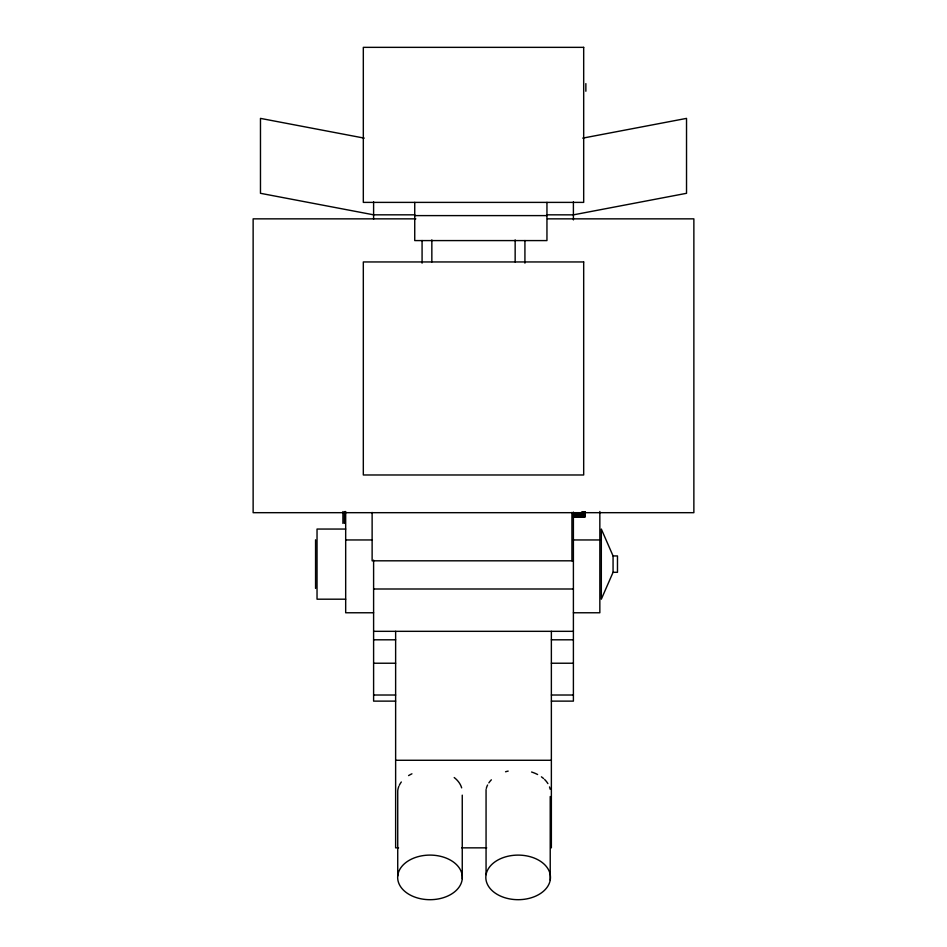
<?xml version="1.0" encoding="UTF-8"?>
<svg xmlns="http://www.w3.org/2000/svg" width="947" height="947" viewBox="0 0 947 947"><rect width="100%" height="100%" fill="white"/><g stroke="black" fill="none" stroke-linecap="round" stroke-linejoin="round"><path stroke-width="1.42" d="M613.064 572.308L601.321 599.191L601.321 529.053L613.064 555.936L613.064 572.308L617.48 572.308L617.48 555.936L613.064 555.936M582.76 138.132L686.528 118.387L686.528 193.306L573.397 214.851L546.952 214.827M414.739 214.827L373.603 214.827L260.472 193.306L260.472 118.387L364.24 138.132M414.739 215.608L546.952 215.608M415.816 218.852L253.133 218.852L253.133 512.682L693.867 512.682L693.867 218.852L547.449 218.852M582.216 512.007L585.151 511.889L585.151 516.884L573.397 516.849M582.216 512.138L585.151 512.138M582.216 512.291L585.151 512.291M582.216 512.54L585.151 512.576M585.151 512.883L573.397 513.014L585.151 513.167M573.397 513.369L585.151 513.404L573.397 513.452M573.397 513.736L585.151 513.688M573.397 513.854L585.151 513.89M573.397 514.091L585.151 514.174M573.397 514.292L585.151 514.339M573.397 514.576L585.151 514.541M585.151 514.777L573.397 514.742L585.151 514.979M573.397 515.014L585.151 515.085M573.397 515.204L585.151 515.322M573.397 515.523L585.151 515.559M573.397 515.63L585.151 515.701M573.397 515.89L585.151 515.961M573.397 516.186L585.151 516.115M573.397 516.328L585.151 516.364L573.397 516.577M573.397 516.731L585.151 516.66M345.679 529.053L317.032 529.053L317.032 599.191L345.679 599.191M345.679 539.956L372.124 539.956M573.397 539.956L599.842 539.956M573.397 560.813L372.124 560.813L372.124 512.445M373.603 588.998L573.397 588.998M373.603 612.768L345.679 612.768L345.679 511.475M573.397 612.768L599.842 612.768L599.842 511.475M373.603 631.329L573.397 631.329M373.603 639.805L395.633 639.805M551.367 639.805L573.397 639.805M373.603 663.231L395.633 663.231M551.367 663.231L573.397 663.231M373.603 695.015L395.633 695.015M551.367 695.015L573.397 695.015M395.633 701.123L373.603 701.123L373.603 560.115M551.367 701.123L573.397 701.123L573.397 512.102M395.633 760.275L551.367 760.275M398.569 847.849L395.633 847.849L395.633 631.329M461.745 847.849L486.722 847.849M585.862 83.62L585.862 91.243M582.216 511.889L582.216 512.966M573.397 201.841L573.397 219.893M571.929 512.445L571.929 560.813M551.367 631.329L551.367 847.849M550.219 796.51L550.219 880.13A32.316 22.29 0 0 1 498.667 895.187A32.316 22.29 0 0 1 505.544 856.869A32.316 22.29 0 0 1 550.219 880.13M546.952 202.386L546.952 240.585L414.739 240.585L414.739 202.386M524.922 240.526L524.922 263.148M515.156 239.911L515.156 261.952M486.06 789.561L486.06 874.661M462.254 795.149L462.254 878.769A32.316 22.29 0 0 1 412.134 895.98A32.316 22.29 0 0 1 415.579 857.437A32.316 22.29 0 0 1 462.254 878.769M431.844 239.911L431.844 261.952M422.078 240.526L422.078 263.148M397.728 876.022L397.728 790.934A32.316 22.29 0 0 1 398.853 786.33M373.603 201.841L373.603 219.266M344.388 511.558L344.388 523.395M342.921 511.558L342.921 523.395M315.564 539.826L315.564 588.418M399.35 785.217A32.316 22.29 0 0 1 401.327 781.997M408.583 775.593A32.316 22.29 0 0 1 411.933 773.817M454.205 777.534A32.316 22.29 0 0 1 461.663 787.868M486.308 788.413A32.316 22.29 0 0 1 487.587 785.016M488.853 782.873A32.316 22.29 0 0 1 491.363 779.819M505.544 771.769A32.316 22.29 0 0 1 508.172 771.095M531.563 772.018A32.316 22.29 0 0 1 537.612 774.516M541.412 776.836A32.316 22.29 0 0 1 543.625 778.6M544.632 779.523A32.316 22.29 0 0 1 547.899 783.607M549.509 786.933A32.316 22.29 0 0 1 550.148 789.218M582.216 512.789L573.397 513.014L582.216 512.789M583.683 47.35L363.317 47.35L363.317 202.386L583.683 202.386L583.683 47.35M583.683 261.952L363.317 261.952L363.317 474.98L583.683 474.98L583.683 261.952"/></g></svg>
